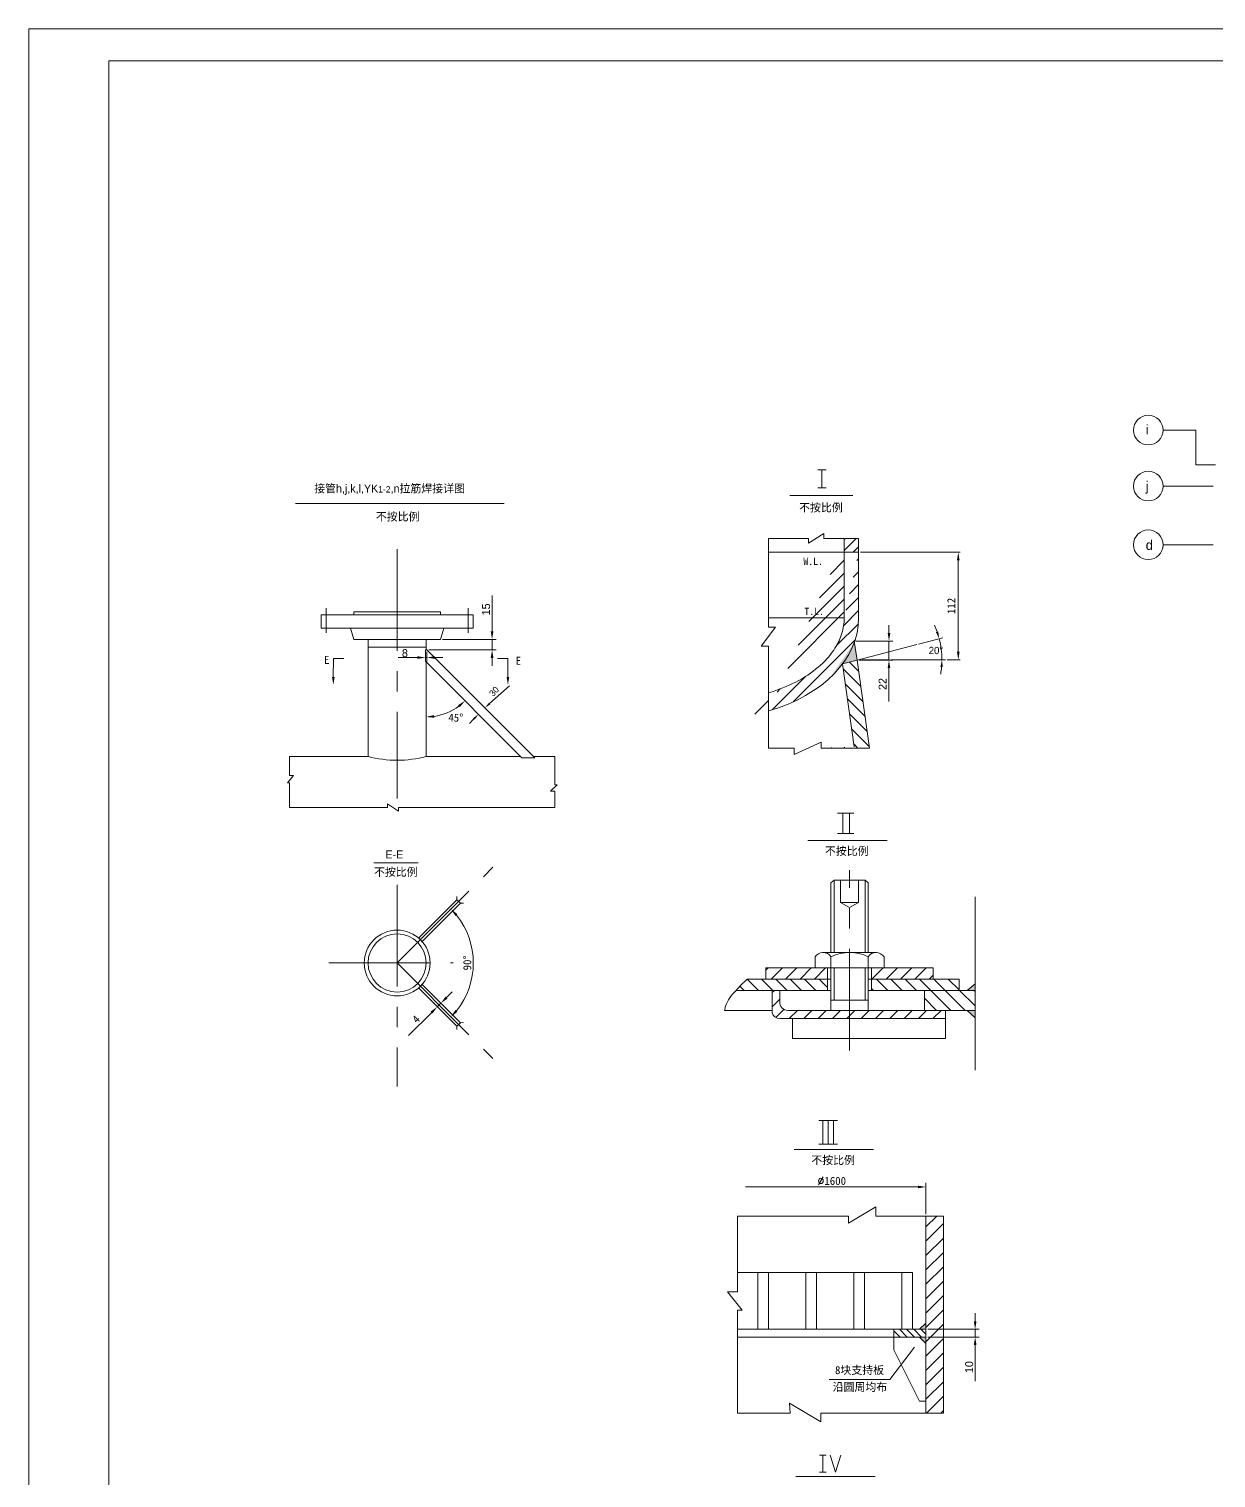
# Model space of a CAD drawing. Header units: millimetres. Extents: x 0 to 841, y 0 to 1189.
# Drawn here: x 0 to 371, y 736.2 to 1189 of the extents above; entities that cross this region are included whole.
import ezdxf

# ---------------------------------------------------------------- set-up
doc = ezdxf.new("R2010")
doc.units = ezdxf.units.MM
doc.linetypes.add('CENTER', pattern=[50.8, 31.75, -6.35, 6.35, -6.35])
for name, color, linetype, lineweight in [('图层1', 6, 'CENTER', 5), ('图层2', 1, 'Continuous', 20), ('图层6', 7, 'Continuous', 5)]:
    doc.layers.add(name, color=color, linetype=linetype, lineweight=lineweight)
doc.styles.get("Standard").update_dxf_attribs({"font": 'SimSun.ttf'})
pattern_1 = [(45, (17.2, -77.0442), (-2.245064, 2.245064), [])]
pattern_2 = [(135, (17.2, -77.0442), (-2.245064, -2.245064), [])]

msp = doc.modelspace()

# ---------------------------------------------------------------- hatches: boundary and pattern name
at = {"layer": '图层6'}
h = msp.add_hatch(dxfattribs=at)
h.set_pattern_fill('ANSI31', color=256, scale=0.75, style=0)
h.set_pattern_definition([(45, (-6.8144, 0), (-1.683798, 1.683798), [])])
h.paths.add_polyline_path([(259.31, 1029.79), (254.81, 1029.79), (254.81, 1025.47), (259.31, 1025.47)])
h = msp.add_hatch(dxfattribs=at)
h.set_pattern_fill('ANSI31', color=256, scale=0.9, style=0)
h.set_pattern_definition([(45, (23.5162, 52.162), (-2.020558, 2.020558), [])])
edge = h.paths.add_edge_path()
edge.add_line((253.51, 1025.47), (259.31, 1025.47))
edge.add_line((254.81, 1025.47), (254.81, 1004.97))
edge.add_line((259.31, 1025.47), (259.31, 1004.97))
edge.add_ellipse((213.8, 1004.97), major_axis=(45.51, 0), ratio=0.690973, start_angle=292.4345, end_angle=360)
edge.add_spline(control_points=[(231.17, 981.56), (234.2, 982.45), (237.05, 983.58), (242.28, 986.27), (244.64, 987.84), (248.64, 991.23), (250.28, 993.06), (252.57, 996.46), (253.35, 998.01), (254.43, 1001.13), (254.72, 1002.68), (254.81, 1004.48), (254.81, 1004.73), (254.81, 1004.97)], knot_values=[5.11172, 5.11172, 5.11172, 5.11172, 5.352638, 5.352638, 5.599855, 5.599855, 5.847071, 5.847071, 6.049241, 6.049241, 6.25141, 6.25141, 6.283185, 6.283185, 6.283185, 6.283185], degree=3, periodic=0)
edge.add_line((231.17, 981.56), (231.17, 975.91))
h = msp.add_hatch(color=256, dxfattribs=at)
edge = h.paths.add_edge_path()
edge.add_ellipse((213.8, 1004.97), major_axis=(45.51, 0), ratio=0.690973, start_angle=332.7812, end_angle=345.8544, ccw=False)
edge.add_line((254.27, 990.59), (258.85, 991.78))
edge.add_line((258.85, 991.78), (257.93, 997.29))
h = msp.add_hatch(dxfattribs=at)
h.set_pattern_fill('ANSI31', color=256, scale=0.9, angle=90, style=0)
h.set_pattern_definition([(135, (23.5162, 52.162), (-2.020558, -2.020558), [])])
edge = h.paths.add_edge_path()
edge.add_line((258.85, 991.78), (262.71, 964.31))
edge.add_line((258.85, 991.78), (254.27, 990.59))
edge.add_line((254.27, 990.59), (257.91, 964.69))
edge.add_line((247.76, 964.31), (262.71, 964.31))
h = msp.add_hatch(dxfattribs=at)
h.set_pattern_fill('ANSI31', color=256, angle=90, style=0)
h.set_pattern_definition(pattern_2)
edge = h.paths.add_edge_path()
edge.add_spline(control_points=[(224.49, 892.1), (223.31, 890.96), (222.13, 889.82), (220.98, 888.58)], knot_values=[9.811297, 9.811297, 9.811297, 9.811297, 14.784447, 14.784447, 14.784447, 14.784447], degree=3, periodic=0)
edge.add_line((220.98, 888.58), (249.56, 888.58))
edge.add_line((249.56, 888.58), (249.56, 892.1))
edge.add_line((249.56, 892.1), (224.49, 892.1))
h.paths.add_polyline_path([(279.87, 888.58), (290.7, 888.58), (290.7, 892.1), (263.38, 892.1), (263.38, 888.58)])
h = msp.add_hatch(dxfattribs=at)
h.set_pattern_fill('ANSI31', color=256, style=0)
h.set_pattern_definition(pattern_1)
h.paths.add_polyline_path([(263.38, 895.62), (263.38, 892.1), (282.64, 892.1), (282.64, 895.62)])
h.paths.add_polyline_path([(249.56, 892.1), (249.56, 895.62), (230.29, 895.62), (230.29, 892.1)])
h = msp.add_hatch(dxfattribs=at)
h.set_pattern_fill('ANSI31', color=256, style=0)
h.set_pattern_definition(pattern_1)
h.paths.add_polyline_path([(234.68, 885.03), (234.68, 888.58), (232.26, 888.58), (232.26, 881.59, 0.333607), (234.68, 879.78), (256.47, 879.78), (256.47, 882.29), (237.18, 882.29, -0.440199)])
h.paths.add_polyline_path([(286.42, 879.78), (286.42, 882.29), (279.87, 882.29), (256.47, 882.29), (256.47, 879.78)])
h = msp.add_hatch(dxfattribs=at)
h.set_pattern_fill('ANSI31', color=256, angle=90, style=0)
h.set_pattern_definition(pattern_2)
h.paths.add_polyline_path([(279.87, 888.58), (279.87, 882.29), (295.73, 882.29), (295.73, 888.58)])
h = msp.add_hatch(color=256, dxfattribs=at)
h.paths.add_polyline_path([(295.73, 890.58), (293.18, 888.58), (295.73, 888.58)])
h.paths.add_polyline_path([(295.73, 882.29), (293.18, 882.29), (295.73, 879.99)])
h = msp.add_hatch(dxfattribs=at)
h.set_pattern_fill('ANSI31', color=256, style=0)
h.paths.add_polyline_path([(280.35, 756.43), (285.84, 756.43), (285.84, 818.04), (280.35, 818.04)])
h = msp.add_hatch(color=256, dxfattribs=at)
h.paths.add_polyline_path([(278.37, 782.69), (280.35, 782.69), (280.35, 784.6)])
h.paths.add_polyline_path([(278.37, 780.22), (280.35, 778.24), (280.35, 780.22)])
h = msp.add_hatch(dxfattribs=at)
h.set_pattern_fill('ANSI31', color=256, scale=0.5, angle=90, style=0)
h.set_pattern_definition([(135, (-2.6286, -78.6453), (-1.122532, -1.122532), [])])
h.paths.add_polyline_path([(270.33, 782.69), (270.33, 780.22), (280.35, 780.22), (280.35, 782.69)])

# ---------------------------------------------------------------- linework, layer by layer
at = {"layer": '图层1'}
for p, q in [((115.07, 1026.45), (115.07, 948.52)), ((92.88, 1008.02), (92.88, 1000.29)), ((137.26, 1008.02), (137.26, 1000.29)), ((115.07, 897.13), (144.96, 927.02)), ((256.47, 869.83), (256.47, 926.17)), ((115.07, 921.56), (115.07, 858.52)), ((115.07, 897.13), (93.68, 897.13)), ((93.68, 897.13), (132.63, 897.13)), ((115.07, 897.13), (144.96, 867.24))]:
    msp.add_line(p, q, dxfattribs=at)
at = {"layer": '图层2'}
for p, q in [((254.81, 1025.47), (254.81, 1029.79)), ((255.17, 1029.79), (259.31, 1029.79)), ((259.31, 1029.79), (259.31, 1025.47)), ((253.51, 1025.47), (231.17, 1025.47)), ((253.51, 1025.47), (259.31, 1025.47)), ((254.81, 1025.47), (254.81, 1004.97)), ((259.31, 1025.47), (259.31, 1004.97)), ((91.32, 1005.94), (115.07, 1005.94)), ((91.32, 1005.94), (91.32, 1001.73)), ((101.56, 1005.94), (101.56, 1006.9)), ((101.56, 1006.9), (115.07, 1006.9)), ((128.59, 1006.9), (115.07, 1006.9)), ((138.83, 1005.94), (115.07, 1005.94)), ((128.59, 1005.94), (128.59, 1006.9)), ((138.83, 1005.94), (138.83, 1001.73)), ((101.56, 1001.73), (91.32, 1001.73)), ((101.56, 998.26), (100.49, 1001.73)), ((101.56, 1001.73), (101.56, 1001.73)), ((101.56, 1001.73), (115.07, 1001.73)), ((128.59, 1001.73), (115.07, 1001.73)), ((128.59, 1001.73), (138.83, 1001.73)), ((128.59, 998.26), (129.65, 1001.73)), ((128.59, 1001.73), (128.59, 1001.73)), ((254.81, 1004.97), (231.17, 1004.97)), ((105.98, 998.26), (101.56, 998.26)), ((105.98, 961.66), (105.98, 998.26)), ((105.98, 998.26), (124.16, 998.26)), ((124.16, 998.26), (128.59, 998.26)), ((124.16, 994.97), (124.16, 998.26)), ((95.14, 992.27), (98.42, 992.26)), ((105.98, 995.81), (124.16, 995.81)), ((123.91, 994.97), (124.39, 994.97)), ((123.91, 994.97), (123.91, 991.4)), ((124.39, 994.97), (158.08, 961.28)), ((149.68, 992.27), (146.41, 992.26)), ((258.85, 991.78), (254.27, 990.59)), ((258.85, 991.78), (262.71, 964.31)), ((123.91, 991.4), (154.03, 961.28)), ((124.16, 961.66), (124.16, 991.15)), ((254.27, 990.59), (257.91, 964.69)), ((81.45, 961.66), (105.98, 961.66)), ((124.16, 961.66), (153.65, 961.66)), ((154.03, 961.28), (158.08, 961.28)), ((157.7, 961.66), (164.38, 961.66)), ((262.71, 964.31), (257.91, 964.31)), ((251.61, 923.04), (250.63, 922.17)), ((250.63, 900.4), (250.63, 922.17)), ((251.61, 923.04), (261.33, 923.04)), ((253.63, 923.04), (253.63, 916)), ((259.3, 923.04), (259.3, 916)), ((261.33, 923.04), (262.3, 922.17)), ((262.3, 900.4), (262.3, 922.17)), ((133.75, 916.91), (121.77, 904.93)), ((134.85, 915.8), (122.88, 903.83)), ((133.75, 916.91), (133.71, 917.87)), ((133.75, 916.91), (134.3, 916.36)), ((134.3, 916.36), (134.85, 915.8)), ((134.85, 915.8), (135.81, 915.77)), ((253.63, 916), (259.3, 916)), ((253.63, 916), (256.47, 914.46)), ((256.47, 914.46), (259.3, 916)), ((295.73, 917.75), (295.73, 863.68)), ((115.07, 897.13), (115.07, 897.13)), ((245.69, 895.62), (245.69, 899.04)), ((247.97, 900.4), (264.87, 900.4)), ((250.63, 882.29), (250.63, 899.07)), ((262.3, 882.29), (262.3, 899.07)), ((267.24, 895.62), (267.24, 899.04)), ((250.63, 892.1), (224.49, 892.1)), ((282.64, 895.62), (230.29, 895.62)), ((230.29, 892.1), (230.29, 895.62)), ((249.56, 895.62), (249.56, 888.58)), ((290.7, 892.1), (262.3, 892.1)), ((263.38, 895.62), (263.38, 888.58)), ((282.64, 892.1), (282.64, 895.62)), ((290.7, 888.58), (290.7, 892.1)), ((133.75, 877.35), (121.77, 889.32)), ((134.85, 878.45), (122.88, 890.43)), ((250.63, 888.58), (220.98, 888.58)), ((232.26, 888.58), (232.26, 881.59)), ((234.68, 885.03), (234.68, 888.58)), ((279.87, 888.58), (262.3, 888.58)), ((279.87, 882.29), (279.87, 888.58)), ((279.87, 888.58), (295.73, 888.58)), ((293.18, 888.58), (295.73, 890.58)), ((262.3, 885.56), (250.63, 885.56)), ((134.85, 878.45), (135.81, 878.49)), ((232.26, 882.29), (217.42, 882.29)), ((286.42, 879.78), (234.68, 879.78)), ((279.87, 882.29), (237.18, 882.29)), ((238.65, 873.49), (238.65, 879.78)), ((295.73, 882.29), (279.87, 882.29)), ((286.42, 882.29), (286.42, 873.49)), ((293.18, 882.29), (295.73, 879.99)), ((133.75, 877.35), (133.71, 876.39)), ((134.3, 877.9), (133.75, 877.35)), ((134.85, 878.45), (134.3, 877.9)), ((286.42, 873.49), (238.65, 873.49)), ((280.35, 818.04), (280.35, 756.43)), ((280.35, 818.04), (285.84, 818.04)), ((285.84, 818.04), (285.84, 756.43)), ((276.15, 800.36), (221.47, 800.36)), ((227.77, 800.36), (227.77, 782.69)), ((231.15, 782.69), (231.15, 800.36)), ((242.77, 800.36), (242.77, 782.69)), ((246.15, 782.69), (246.15, 800.36)), ((257.77, 800.36), (257.77, 782.69)), ((261.15, 782.69), (261.15, 800.36)), ((272.77, 800.36), (272.77, 782.69)), ((276.15, 782.69), (276.15, 800.36)), ((278.37, 782.69), (280.35, 784.6)), ((280.35, 782.69), (221.47, 782.69)), ((280.35, 780.22), (221.47, 780.22)), ((270.33, 780.22), (270.33, 782.69)), ((270.33, 780.22), (270.33, 776.2)), ((278.37, 780.22), (280.35, 778.24)), ((270.33, 776.2), (278.37, 760.24)), ((278.37, 760.24), (280.35, 760.24)), ((285.84, 756.43), (280.35, 756.43))]:
    msp.add_line(p, q, dxfattribs=at)
at = {"layer": '图层2', "color": 0}
msp.add_lwpolyline([(25, 10), (831, 10), (831, 1179), (25, 1179)], close=True, dxfattribs=at)
at = {"layer": '图层2'}
for radius in [10.28, 9.09]:
    msp.add_circle((115.07, 897.13), radius, dxfattribs=at)
for centre, radius, start, end in [((115.07, 996.12), 35.64, 255.2293, 284.7707), ((248.17, 897.48), 2.93, 32.9572, 147.8516), ((256.47, 886.91), 13.49, 64.3668, 115.6332), ((264.76, 897.47), 2.93, 32.3332, 146.858), ((237.18, 884.81), 2.52, 174.9638, 270), ((234.68, 882.29), 2.52, 196.2038, 270)]:
    msp.add_arc(centre, radius, start, end, dxfattribs=at)
msp.add_ellipse((213.8, 1004.97), major_axis=(45.51, 0), ratio=0.690973, start_param=5.103945, end_param=6.283185, dxfattribs=at)
for points, knots in [([(231.17, 981.56), (234.2, 982.45), (237.05, 983.58), (242.28, 986.27), (244.64, 987.84), (248.64, 991.23), (250.28, 993.06), (252.57, 996.46), (253.35, 998.01), (254.43, 1001.13), (254.72, 1002.68), (254.81, 1004.48), (254.81, 1004.73), (254.81, 1004.97)], [5.11172, 5.11172, 5.11172, 5.11172, 5.352638, 5.352638, 5.599855, 5.599855, 5.847071, 5.847071, 6.049241, 6.049241, 6.25141, 6.25141, 6.283185, 6.283185, 6.283185, 6.283185]), ([(217.42, 882.29), (217.49, 882.76), (217.97, 885.12), (220.73, 888.46), (223.31, 890.96), (224.49, 892.1)], [2.49309, 2.49309, 2.49309, 2.49309, 3.905868, 9.811297, 14.784447, 14.784447, 14.784447, 14.784447])]:
    msp.add_open_spline(points, degree=3, knots=knots, dxfattribs=at)
at = {"layer": '图层6'}
for p, q in [((364.75, 1063.64), (354.48, 1063.64)), ((364.75, 1052.83), (364.75, 1063.64)), ((246.55, 1051.21), (249.14, 1051.21)), ((247.85, 1051.21), (247.85, 1045.62)), ((370.8, 1052.83), (364.75, 1052.83)), ((370.12, 1046.16), (354.48, 1046.16)), ((237.79, 1043.26), (257.45, 1043.26)), ((246.55, 1045.62), (247.85, 1045.62)), ((249.14, 1045.62), (247.85, 1045.62)), ((83.34, 1040.69), (148.47, 1040.69)), ((243.62, 1029.79), (231.17, 1029.79)), ((231.17, 1029.79), (231.17, 1002.03)), ((248.4, 1031.39), (243.62, 1028.32)), ((243.62, 1028.32), (243.62, 1029.79)), ((248.4, 1029.79), (248.4, 1031.39)), ((248.4, 1029.79), (254.81, 1029.79)), ((259.87, 1025.47), (291.08, 1025.47)), ((290.46, 1025.47), (289.83, 1025.47)), ((370.12, 1027.83), (354.48, 1027.83)), ((290.46, 1022.97), (290.46, 994.4)), ((144.74, 1000.76), (144.74, 1012.01)), ((233.33, 1002.03), (228.86, 996.16)), ((231.17, 1002.03), (233.33, 1002.03)), ((268.79, 1000.24), (268.79, 1002.74)), ((129.21, 998.26), (145.99, 998.26)), ((144.74, 994.97), (144.74, 998.26)), ((258.85, 991.78), (257.86, 997.74)), ((258.48, 997.74), (270.04, 997.74)), ((258.85, 991.78), (277.5, 996.63)), ((268.79, 997.74), (268.79, 991.78)), ((278.05, 996.77), (285.59, 998.74)), ((95.14, 992.27), (95.12, 986.54)), ((121.41, 992.58), (115.39, 992.58)), ((123.91, 994.34), (123.91, 991.33)), ((124.39, 992.58), (123.91, 992.58)), ((124.39, 994.34), (124.39, 991.33)), ((125.01, 994.97), (145.99, 994.97)), ((126.89, 992.58), (129.39, 992.58)), ((144.74, 992.47), (144.74, 989.97)), ((149.68, 992.27), (149.7, 986.54)), ((228.86, 996.16), (231.17, 996.16)), ((231.17, 996.16), (231.17, 981.56)), ((259.47, 991.78), (270.04, 991.78)), ((260.44, 991.9), (268.79, 991.9)), ((269.36, 991.9), (286.46, 991.9)), ((287.03, 991.9), (291.08, 991.9)), ((290.46, 991.9), (289.83, 991.9)), ((268.79, 989.28), (268.79, 978.82)), ((143.98, 978.2), (150.17, 983.78)), ((231.17, 981.56), (231.17, 975.91)), ((231.17, 975.91), (231.17, 964.31)), ((139.06, 973.42), (137.65, 972.01)), ((239.16, 962.26), (247.57, 966.17)), ((247.57, 966.17), (247.57, 964.31)), ((81.45, 961.66), (81.45, 955.74)), ((164.38, 952.78), (164.38, 961.66)), ((231.17, 964.31), (239.16, 964.31)), ((239.16, 964.31), (239.16, 964.31)), ((239.16, 964.31), (239.16, 962.26)), ((247.57, 964.31), (257.91, 964.31)), ((82.67, 955.74), (80.85, 953.46)), ((81.45, 955.74), (82.67, 955.74)), ((80.85, 953.46), (81.45, 953.46)), ((81.45, 953.46), (81.45, 945.74)), ((163.01, 950.85), (165.06, 952.78)), ((165.06, 952.78), (164.38, 952.78)), ((112.1, 945.74), (112.1, 946.88)), ((112.1, 946.88), (115.51, 944.61)), ((164.38, 950.85), (163.01, 950.85)), ((164.38, 945.74), (164.38, 950.85)), ((81.45, 945.74), (112.1, 945.74)), ((115.51, 944.61), (115.51, 945.74)), ((115.51, 945.74), (164.38, 945.74)), ((252.71, 943.95), (257.76, 943.95)), ((254.35, 943.95), (254.35, 937.61)), ((256.47, 943.95), (256.47, 937.61)), ((252.71, 937.61), (257.76, 937.61)), ((243.44, 935.43), (268.2, 935.43)), ((107.81, 928.46), (121.65, 928.46)), ((251.61, 900.4), (251.61, 923.04)), ((261.33, 900.4), (261.33, 923.04)), ((251.61, 885.56), (251.61, 895.62)), ((261.33, 885.56), (261.33, 895.62)), ((130.51, 886.33), (132.27, 888.1)), ((128.74, 884.56), (127.63, 883.46)), ((125.87, 881.69), (118.61, 874.43)), ((246.91, 847.95), (252.73, 847.95)), ((248.15, 847.95), (248.15, 840.51)), ((249.82, 847.95), (249.82, 840.51)), ((251.48, 847.95), (251.48, 840.51)), ((239.19, 838.83), (263.95, 838.83)), ((246.91, 840.51), (252.73, 840.51)), ((223.97, 827.13), (277.85, 827.13)), ((280.35, 818.67), (280.35, 828.38)), ((264.69, 820.9), (256.09, 815.85)), ((264.69, 818.04), (264.69, 820.9)), ((221.47, 818.04), (221.47, 800.36)), ((256.09, 818.04), (221.47, 818.04)), ((256.09, 815.85), (256.09, 818.04)), ((280.35, 818.04), (264.69, 818.04)), ((221.47, 800.36), (221.47, 794.38)), ((221.47, 794.38), (218.27, 794.38)), ((218.27, 794.38), (222.93, 788.66)), ((222.93, 788.66), (221.47, 788.66)), ((221.47, 788.66), (221.47, 782.69)), ((295.73, 785.19), (295.73, 787.69)), ((221.47, 782.69), (221.47, 756.43)), ((280.98, 782.69), (296.98, 782.69)), ((280.98, 780.22), (296.98, 780.22)), ((295.73, 782.69), (295.73, 780.22)), ((276.75, 777.1), (269.01, 766.97)), ((295.73, 777.72), (295.73, 766.47)), ((269.01, 766.97), (250.13, 766.97)), ((221.47, 756.43), (237.9, 756.43)), ((237.9, 756.43), (237.65, 759.53)), ((237.65, 759.53), (247.5, 753.73)), ((247.5, 753.73), (247.5, 756.43)), ((247.5, 756.43), (280.35, 756.43)), ((248.12, 743.3), (247.08, 743.3)), ((247.08, 743.3), (249.16, 743.3)), ((248.12, 737.99), (248.12, 743.3)), ((250.45, 743.3), (252.1, 737.99)), ((253.75, 743.3), (252.1, 737.99)), ((239.71, 736.66), (264.47, 736.66)), ((247.08, 737.99), (249.16, 737.99))]:
    msp.add_line(p, q, dxfattribs=at)
msp.add_lwpolyline([(0, 0), (841, 0), (841, 1189), (0, 1189)], close=True, dxfattribs=at)
for centre in [(349.84, 1063.64), (349.84, 1046.16), (349.84, 1027.83)]:
    msp.add_circle(centre, 4.63, dxfattribs=at)
for centre, radius, start, end in [((259.31, 991.9), 26.03, 19.5399, 24.4943), ((259.31, 991.9), 26.03, 0, 14.5854), ((259.31, 991.9), 26.03, 350.0912, 355.0456), ((124.16, 991.15), 17.14, 278.3643, 306.6357), ((115.07, 897.13), 23.81, 321.0198, 38.9802)]:
    msp.add_arc(centre, radius, start, end, dxfattribs=at)
for points in [[(290.04, 1022.97), (290.87, 1022.97), (290.46, 1025.47)], [(144.32, 1000.76), (145.16, 1000.76), (144.74, 998.26)], [(268.38, 1000.24), (269.21, 1000.24), (268.79, 997.74)], [(284.2, 1000.71), (283.48, 1000.49), (284.5, 998.45)], [(121.41, 992.99), (121.41, 992.16), (123.91, 992.58)], [(126.89, 992.99), (126.89, 992.16), (124.39, 992.58)], [(144.32, 992.47), (145.16, 992.47), (144.74, 994.97)], [(268.38, 989.28), (269.21, 989.28), (268.79, 991.78)], [(284.87, 989.67), (285.62, 989.63), (285.34, 991.9)], [(290.04, 994.4), (290.87, 994.4), (290.46, 991.9)], [(94.72, 986.54), (95.55, 986.54), (95.13, 984.04)], [(150.11, 986.54), (149.27, 986.54), (149.7, 984.04)], [(134.11, 977.71), (134.66, 977.08), (136.28, 979.03)], [(144.21, 977.95), (143.76, 978.45), (142.5, 976.86)], [(126.68, 973.78), (126.62, 974.61), (124.16, 974.01)], [(139.3, 973.18), (138.83, 973.66), (140.48, 974.83)], [(133.27, 911.82), (133.89, 912.38), (131.9, 913.96)], [(125.57, 881.99), (126.16, 881.4), (127.63, 883.46)], [(130.21, 886.63), (130.8, 886.04), (128.74, 884.56)], [(133.89, 881.87), (133.27, 882.43), (131.9, 880.29)], [(277.85, 827.55), (277.85, 826.72), (280.35, 827.13)], [(295.31, 785.19), (296.15, 785.19), (295.73, 782.69)], [(295.31, 777.72), (296.15, 777.72), (295.73, 780.22)]]:
    msp.add_solid(points, dxfattribs=at)

# ---------------------------------------------------------------- texts
at = {"layer": '图层6', "insert": (349.05, 1065.31), "char_height": 3, "width": 0.166, "attachment_point": 1}
msp.add_mtext('{\\fￋￎￌﾣﾤ|b0|i0|c134|p2;i}', dxfattribs=at)
at = {"layer": '图层6'}
for s, insert, char_height, attachment_point in [('{\\fￋￎￌﾣﾤ|b0|i0|c134|p54;接管h,j,k,l,YK\\H0.8x;1-2\\H1.25x;,n拉筋焊接详图}', (89.14, 1046.65), 2.5, 1), ('{\\fￋￎￌﾣﾤ|b0|i0|c134|p2;j}', (349.05, 1047.66), 3, 1), ('{\\fￋￎￌﾣﾤ|b0|i0|c134|p54;不按比例}', (108.41, 1037.85), 2.5, 1), ('{\\fￋￎￌﾣﾤ|b0|i0|c134|p54;不按比例}', (240.7, 1040.68), 2.5, 1), ('{\\fￋￎￌﾣﾤ|b0|i0|c134|p2;d}', (349.05, 1029.23), 3, 1), ('W.L.', (242.04, 1023.77), 2.25, 1), ('T.L.', (242.36, 1008.14), 2.25, 1), ('E', (92.21, 993.11), 2.5, 1), ('{\\fￋￎￌﾣﾤ|b0|i0|c134|p54;8}', (117.5, 993.94), 2.5, 5), ('E', (152.1, 992.83), 2.5, 1), ('{\\fￋￎￌﾣﾤ|b0|i0|c134|p54;不按比例}', (248.77, 933.34), 2.5, 1), ('{\\fￋￎￌﾣﾤ|b0|i0|c134|p54;E-E}', (111.4, 932.3), 2.5, 1), ('{\\fￋￎￌﾣﾤ|b0|i0|c134|p54;不按比例}', (107.84, 926.81), 2.5, 1), ('{\\fￋￎￌﾣﾤ|b0|i0|c134|p54;不按比例}', (244.52, 836.74), 2.5, 1), ('{\\Ftxt.shx;%%c}1600', (250.91, 829.01), 2.5, 5), ('8{\\fￋￎￌﾣﾤ|b0|i0|c134|p54;块支持板}', (251.92, 771.15), 2.5, 1), ('{\\fￋￎￌﾣﾤ|b0|i0|c134|p54;沿圆周均布}', (251.19, 765.89), 2.5, 1)]:
    msp.add_mtext(s, dxfattribs=dict(at, insert=insert, char_height=char_height, attachment_point=attachment_point))
at = {"layer": '图层6', "attachment_point": 5}
for s, insert, char_height, rotation in [('112', (288.27, 1008.69), 2.5, 90), ('{\\fￋￎￌﾣﾤ|b0|i0|c134|p54;15}', (142.86, 1007.63), 2.5, 90), ('{\\fￋￎￌﾣﾤ|b0|i0|c134|p54;20}°', (283.44, 994.76), 2.25, 359.096), ('{\\fￋￎￌﾣﾤ|b0|i0|c134|p54;30}', (145.37, 981.98), 2, 46.5265), ('{\\fￋￎￌﾣﾤ|b0|i0|c134|p54;22}', (266.82, 984.3), 2.5, 90), ('45°', (133.4, 973.76), 2.5, 359.2399), ('90°', (137, 897.13), 2.5, 90), ('4', (120.96, 879.6), 2.5, 45), ('{\\fￋￎￌﾣﾤ|b0|i0|c134|p54;10}', (293.86, 770.85), 2.5, 90)]:
    msp.add_mtext(s, dxfattribs=dict(at, insert=insert, char_height=char_height, rotation=rotation))

doc.saveas('drawing.dxf')
